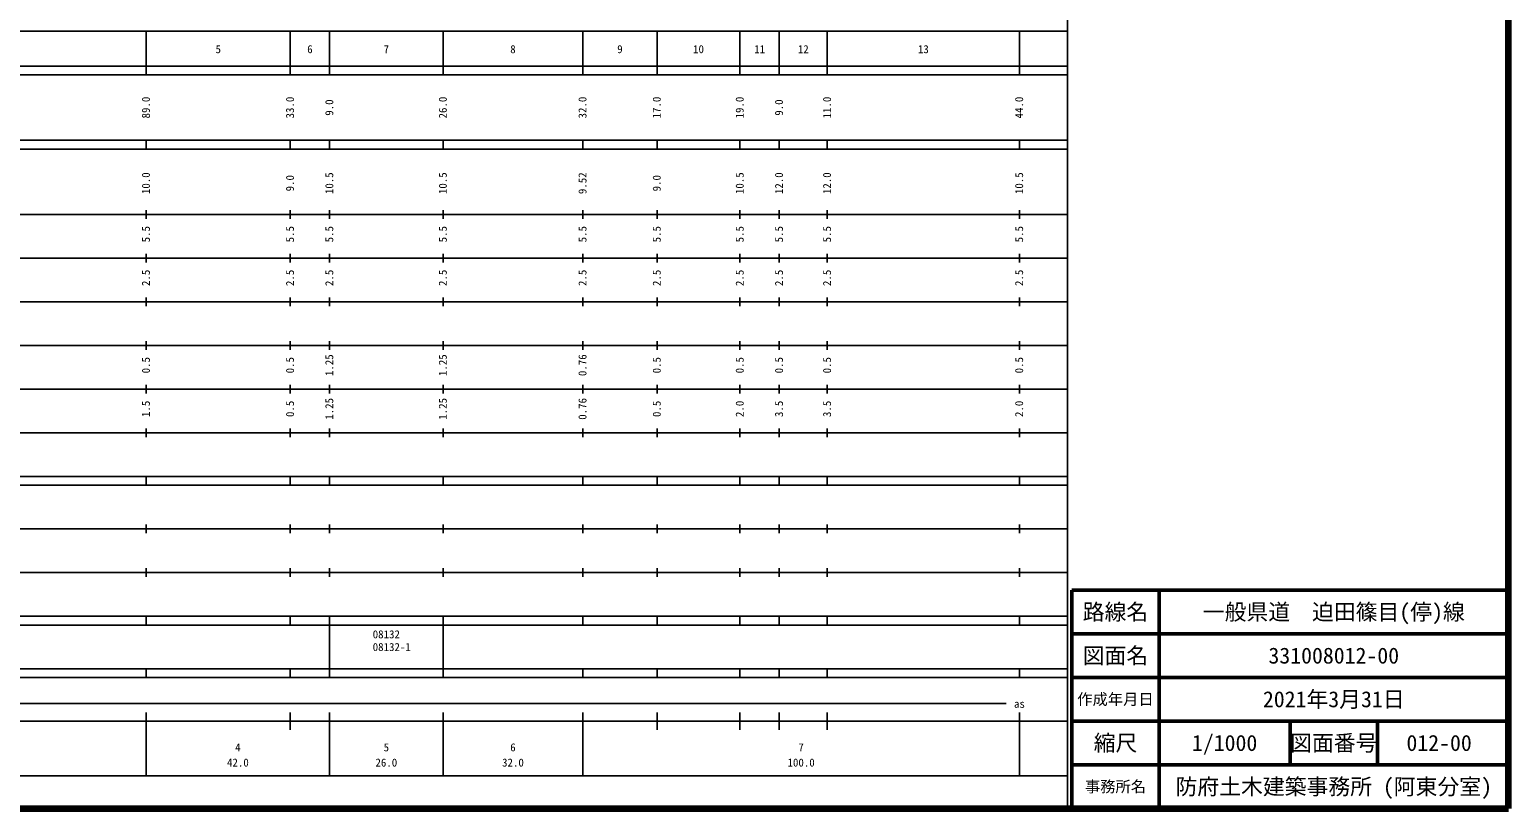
# Model space of a CAD drawing. Units: millimetres on the paper, enlarged 1000 times. Extents: x 40000 to 680000, y 20000 to 380000.
# Drawn here: x 341287 to 680000, y 20000 to 198357 of the extents above; entities that cross this region are included whole.
import ezdxf
from ezdxf.enums import TextEntityAlignment as Align

# ---------------------------------------------------------------- set-up
doc = ezdxf.new("R2010")
doc.units = ezdxf.units.MM
doc.header["$LTSCALE"] = 1000
for name, color, linetype, lineweight in [('M-TTL', 2, 'Continuous', 140), ('M-TTL-BAND', 7, 'Continuous', 25), ('M-TTL-FRAM', 2, 'Continuous', 50), ('M-TTL-LINE', 7, 'Continuous', 50)]:
    doc.layers.add(name, color=color, linetype=linetype, lineweight=lineweight)
doc.layers.add('M-TTL-TXT', color=7, linetype='Continuous')
doc.styles.add('ＭＳ ゴシック', font='')
doc.styles.get('ＭＳ ゴシック').set_extended_font_data('MS Gothic')

msp = doc.modelspace()

# ---------------------------------------------------------------- linework, layer by layer
at = {"layer": 'M-TTL'}
for p, q in [((680000, 20000), (680000, 380000)), ((40000, 20000), (680000, 20000))]:
    msp.add_line(p, q, dxfattribs=at)
at = {"layer": 'M-TTL-BAND'}
for p, q in [((579000, 20000), (579000, 370000)), ((68000, 198000), (579000, 198000)), ((368000, 188000), (368000, 198000)), ((401000, 188000), (401000, 198000)), ((410000, 188000), (410000, 198000)), ((436000, 188000), (436000, 198000)), ((468000, 188000), (468000, 198000)), ((485000, 188000), (485000, 198000)), ((504000, 188000), (504000, 198000)), ((513000, 188000), (513000, 198000)), ((524000, 188000), (524000, 198000)), ((568000, 188000), (568000, 198000)), ((40000, 190000), (579000, 190000)), ((40000, 188000), (579000, 188000)), ((40000, 173000), (579000, 173000)), ((368000, 171000), (368000, 173000)), ((401000, 171000), (401000, 173000)), ((410000, 171000), (410000, 173000)), ((436000, 171000), (436000, 173000)), ((468000, 171000), (468000, 173000)), ((485000, 171000), (485000, 173000)), ((504000, 171000), (504000, 173000)), ((513000, 171000), (513000, 173000)), ((524000, 171000), (524000, 173000)), ((568000, 171000), (568000, 173000)), ((40000, 171000), (579000, 171000)), ((40000, 156000), (579000, 156000)), ((368000, 155000), (368000, 157000)), ((401000, 155000), (401000, 157000)), ((410000, 155000), (410000, 157000)), ((436000, 155000), (436000, 157000)), ((468000, 155000), (468000, 157000)), ((485000, 155000), (485000, 157000)), ((504000, 155000), (504000, 157000)), ((513000, 155000), (513000, 157000)), ((524000, 155000), (524000, 157000)), ((568000, 155000), (568000, 157000)), ((46000, 146000), (579000, 146000)), ((368000, 145000), (368000, 147000)), ((401000, 145000), (401000, 147000)), ((410000, 145000), (410000, 147000)), ((436000, 145000), (436000, 147000)), ((468000, 145000), (468000, 147000)), ((485000, 145000), (485000, 147000)), ((504000, 145000), (504000, 147000)), ((513000, 145000), (513000, 147000)), ((524000, 145000), (524000, 147000)), ((568000, 145000), (568000, 147000)), ((52000, 136000), (579000, 136000)), ((368000, 135000), (368000, 137000)), ((401000, 135000), (401000, 137000)), ((410000, 135000), (410000, 137000)), ((436000, 135000), (436000, 137000)), ((468000, 135000), (468000, 137000)), ((485000, 135000), (485000, 137000)), ((504000, 135000), (504000, 137000)), ((513000, 135000), (513000, 137000)), ((524000, 135000), (524000, 137000)), ((568000, 135000), (568000, 137000)), ((46000, 126000), (579000, 126000)), ((368000, 125000), (368000, 127000)), ((401000, 125000), (401000, 127000)), ((410000, 125000), (410000, 127000)), ((436000, 125000), (436000, 127000)), ((468000, 125000), (468000, 127000)), ((485000, 125000), (485000, 127000)), ((504000, 125000), (504000, 127000)), ((513000, 125000), (513000, 127000)), ((524000, 125000), (524000, 127000)), ((568000, 125000), (568000, 127000)), ((52000, 116000), (579000, 116000)), ((368000, 115000), (368000, 117000)), ((401000, 115000), (401000, 117000)), ((410000, 115000), (410000, 117000)), ((436000, 115000), (436000, 117000)), ((468000, 115000), (468000, 117000)), ((485000, 115000), (485000, 117000)), ((504000, 115000), (504000, 117000)), ((513000, 115000), (513000, 117000)), ((524000, 115000), (524000, 117000)), ((568000, 115000), (568000, 117000)), ((46000, 106000), (579000, 106000)), ((368000, 105000), (368000, 107000)), ((401000, 105000), (401000, 107000)), ((410000, 105000), (410000, 107000)), ((436000, 105000), (436000, 107000)), ((468000, 105000), (468000, 107000)), ((485000, 105000), (485000, 107000)), ((504000, 105000), (504000, 107000)), ((513000, 105000), (513000, 107000)), ((524000, 105000), (524000, 107000)), ((568000, 105000), (568000, 107000)), ((40000, 96000), (579000, 96000)), ((368000, 94000), (368000, 96000)), ((401000, 94000), (401000, 96000)), ((410000, 94000), (410000, 96000)), ((436000, 94000), (436000, 96000)), ((468000, 94000), (468000, 96000)), ((485000, 94000), (485000, 96000)), ((504000, 94000), (504000, 96000)), ((513000, 94000), (513000, 96000)), ((524000, 94000), (524000, 96000)), ((568000, 94000), (568000, 96000)), ((40000, 94000), (579000, 94000)), ((368000, 83000), (368000, 85000)), ((401000, 83000), (401000, 85000)), ((410000, 83000), (410000, 85000)), ((436000, 83000), (436000, 85000)), ((468000, 83000), (468000, 85000)), ((485000, 83000), (485000, 85000)), ((504000, 83000), (504000, 85000)), ((513000, 83000), (513000, 85000)), ((524000, 83000), (524000, 85000)), ((568000, 83000), (568000, 85000)), ((49000, 84000), (579000, 84000)), ((368000, 73000), (368000, 75000)), ((401000, 73000), (401000, 75000)), ((410000, 73000), (410000, 75000)), ((436000, 73000), (436000, 75000)), ((468000, 73000), (468000, 75000)), ((485000, 73000), (485000, 75000)), ((504000, 73000), (504000, 75000)), ((513000, 73000), (513000, 75000)), ((524000, 73000), (524000, 75000)), ((568000, 73000), (568000, 75000)), ((40000, 74000), (579000, 74000)), ((40000, 64000), (579000, 64000)), ((40000, 62000), (579000, 62000)), ((368000, 62000), (368000, 64000)), ((401000, 62000), (401000, 64000)), ((410000, 62000), (410000, 64000)), ((410000, 52000), (410000, 62000)), ((436000, 62000), (436000, 64000)), ((436000, 52000), (436000, 62000)), ((468000, 62000), (468000, 64000)), ((485000, 62000), (485000, 64000)), ((504000, 62000), (504000, 64000)), ((513000, 62000), (513000, 64000)), ((524000, 62000), (524000, 64000)), ((568000, 62000), (568000, 64000)), ((40000, 52000), (579000, 52000)), ((368000, 50000), (368000, 52000)), ((401000, 50000), (401000, 52000)), ((410000, 50000), (410000, 52000)), ((436000, 50000), (436000, 52000)), ((468000, 50000), (468000, 52000)), ((485000, 50000), (485000, 52000)), ((504000, 50000), (504000, 52000)), ((513000, 50000), (513000, 52000)), ((524000, 50000), (524000, 52000)), ((568000, 50000), (568000, 52000)), ((40000, 50000), (579000, 50000)), ((71000, 44000), (565000, 44000)), ((368000, 27500), (368000, 42000)), ((401000, 38000), (401000, 42000)), ((410000, 27500), (410000, 42000)), ((436000, 27500), (436000, 42000)), ((468000, 27500), (468000, 42000)), ((485000, 38000), (485000, 42000)), ((504000, 38000), (504000, 42000)), ((513000, 38000), (513000, 42000)), ((524000, 38000), (524000, 42000)), ((568000, 27500), (568000, 42000)), ((40000, 40000), (579000, 40000)), ((68000, 27500), (579000, 27500))]:
    msp.add_line(p, q, dxfattribs=at)
at = {"layer": 'M-TTL-FRAM'}
for p, q in [((680000, 70000), (580000, 70000)), ((580000, 70000), (580000, 20000))]:
    msp.add_line(p, q, dxfattribs=at)
at = {"layer": 'M-TTL-LINE'}
for p, q in [((600000, 70000), (600000, 20000)), ((680000, 60000), (580000, 60000)), ((680000, 50000), (580000, 50000)), ((680000, 40000), (580000, 40000)), ((630000, 40000), (630000, 30000)), ((650000, 40000), (650000, 30000)), ((680000, 30000), (580000, 30000))]:
    msp.add_line(p, q, dxfattribs=at)

# ---------------------------------------------------------------- texts
at = {"layer": 'M-TTL-BAND', "style": 'ＭＳ ゴシック'}
for s, p in [('5', (384500, 192405)), ('6', (405500, 192405)), ('7', (423000, 192405)), ('8', (452000, 192405)), ('9', (476500, 192405)), ('10', (494500, 192405)), ('11', (508500, 192405)), ('12', (518500, 192405)), ('13', (546000, 192405)), ('as', (568000, 42500)), ('4', (389000, 32523)), ('5', (423000, 32523)), ('6', (452000, 32523)), ('7', (518000, 32523)), ('42.0', (389000, 29033)), ('26.0', (423000, 29033)), ('32.0', (452000, 29033)), ('100.0', (518000, 29033))]:
    msp.add_text(s, height=1833, dxfattribs=at).set_placement(p, align=Align.BOTTOM_CENTER)
for s, p in [('89.0', (369393, 180500)), ('33.0', (402393, 180500)), ('9.0', (411393, 180500)), ('26.0', (437393, 180500)), ('32.0', (469393, 180500)), ('17.0', (486393, 180500)), ('19.0', (505393, 180500)), ('9.0', (514393, 180500)), ('11.0', (525393, 180500)), ('44.0', (569393, 180500)), ('10.0', (369393, 163174)), ('9.0', (402393, 163174)), ('10.5', (411393, 163174)), ('10.5', (437393, 163174)), ('9.52', (469393, 163174)), ('9.0', (486393, 163174)), ('10.5', (505393, 163174)), ('12.0', (514393, 163174)), ('12.0', (525393, 163174)), ('10.5', (569393, 163174)), ('5.5', (369393, 151500)), ('5.5', (402393, 151500)), ('5.5', (411393, 151500)), ('5.5', (437393, 151500)), ('5.5', (469393, 151500)), ('5.5', (486393, 151500)), ('5.5', (505393, 151500)), ('5.5', (514393, 151500)), ('5.5', (525393, 151500)), ('5.5', (569393, 151500)), ('2.5', (369393, 141500)), ('2.5', (402393, 141500)), ('2.5', (411393, 141500)), ('2.5', (437393, 141500)), ('2.5', (469393, 141500)), ('2.5', (486393, 141500)), ('2.5', (505393, 141500)), ('2.5', (514393, 141500)), ('2.5', (525393, 141500)), ('2.5', (569393, 141500)), ('0.5', (369393, 121500)), ('0.5', (402393, 121500)), ('1.25', (411393, 121500)), ('1.25', (437393, 121500)), ('0.76', (469393, 121500)), ('0.5', (486393, 121500)), ('0.5', (505393, 121500)), ('0.5', (514393, 121500)), ('0.5', (525393, 121500)), ('0.5', (569393, 121500)), ('1.5', (369393, 111500)), ('0.5', (402393, 111500)), ('1.25', (411393, 111500)), ('1.25', (437393, 111500)), ('0.76', (469393, 111500)), ('0.5', (486393, 111500)), ('2.0', (505393, 111500)), ('3.5', (514393, 111500)), ('3.5', (525393, 111500)), ('2.0', (569393, 111500))]:
    msp.add_text(s, height=1833, rotation=90, dxfattribs=at).set_placement(p, align=Align.BOTTOM_CENTER)
for s, p in [('08132', (419875, 58405)), ('08132-1', (419875, 55495))]:
    msp.add_text(s, height=1833, dxfattribs=at).set_placement(p, align=Align.BOTTOM_LEFT)
at = {"layer": 'M-TTL-TXT', "style": 'ＭＳ ゴシック'}
for s, height, p in [('路線名', 3666, (590000, 65000)), ('路線名', 3666, (590000, 65000)), ('一般県道\u3000迫田篠目(停)線', 3666, (640000, 65000)), ('図面名', 3666, (590000, 55000)), ('図面名', 3666, (590000, 55000)), ('331008012-00', 3666, (640000, 55000)), ('作成年月日', 2566, (590000, 45000)), ('作成年月日', 2566, (590000, 45000)), ('2021年3月31日', 3666, (640000, 45000)), ('縮尺', 3666, (590000, 35000)), ('縮尺', 3666, (590000, 35000)), ('図面番号', 3666, (640000, 35000)), ('図面番号', 3666, (640000, 35000)), ('1/1000', 3666, (615000, 35000)), ('012-00', 3666, (664125, 35000)), ('防府土木建築事務所 (阿東分室)', 3666, (640000, 25000)), ('事務所名', 2566, (590000, 25000)), ('事務所名', 2566, (590000, 25000))]:
    msp.add_text(s, height=height, dxfattribs=at).set_placement(p, align=Align.MIDDLE_CENTER)

doc.saveas('drawing.dxf')
